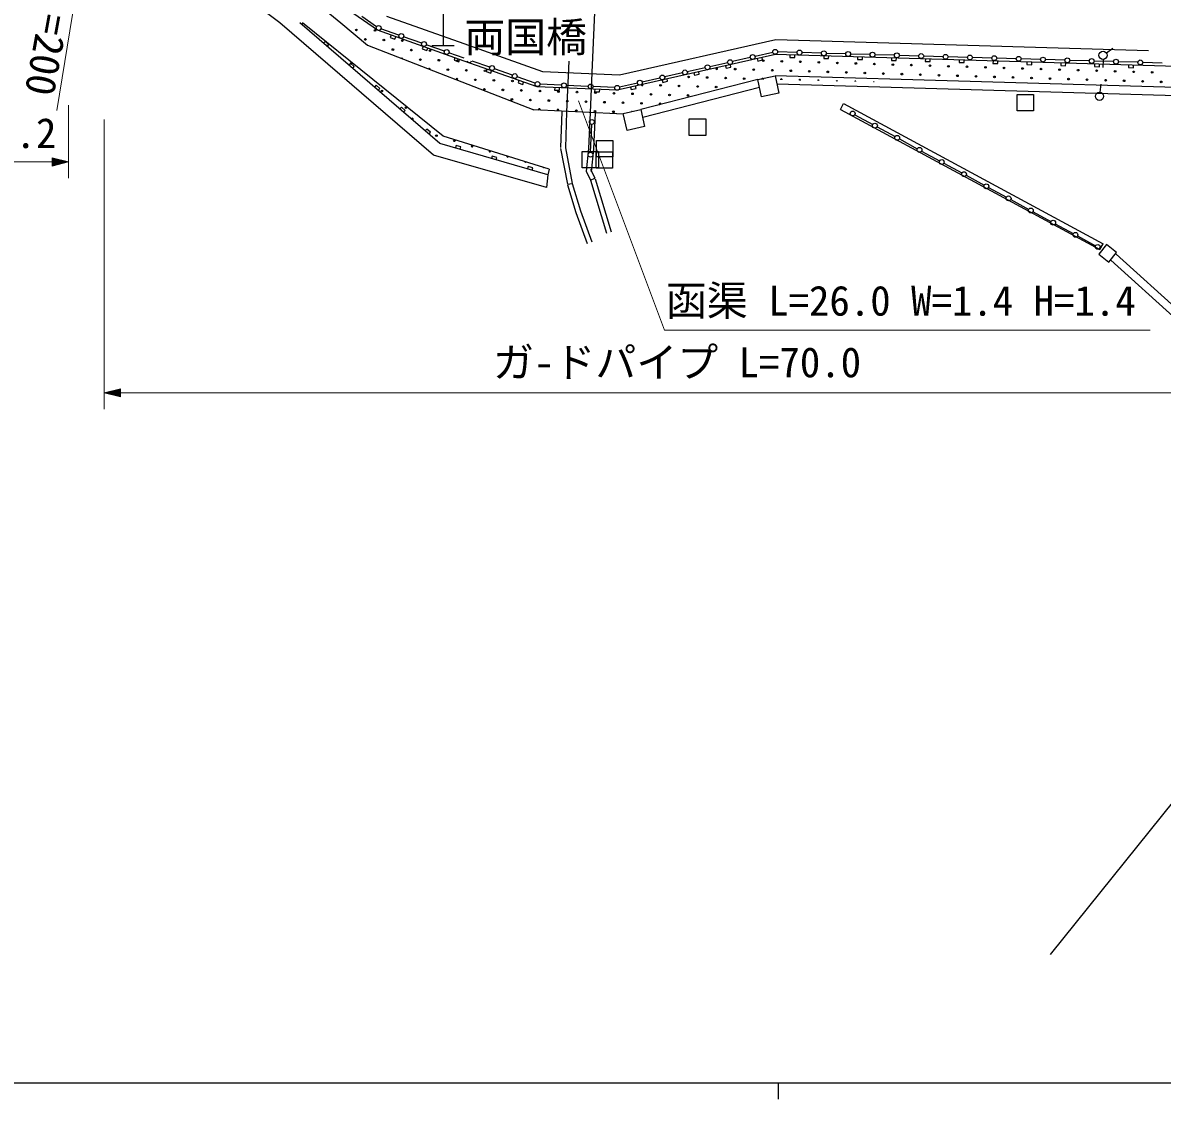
# Model space of a CAD drawing. Units: millimetres, scale not verified. Extents: x 40000 to 680000, y 20000 to 380000.
# Drawn here: x 121869 to 191446, y 204000 to 269768 of the extents above; entities that cross this region are included whole.
import ezdxf
from ezdxf.enums import TextEntityAlignment as Align

# ---------------------------------------------------------------- set-up
doc = ezdxf.new("R2010")
doc.units = ezdxf.units.MM
doc.header["$LTSCALE"] = 1000
for name, color, linetype, lineweight in [('M-BGD', 7, 'Continuous', 25), ('M-BMK-ROW', 30, 'Continuous', 25), ('M-STR-HTXT', 7, 'Continuous', 13), ('M-TTL-BAND', 7, 'Continuous', 25)]:
    doc.layers.add(name, color=color, linetype=linetype, lineweight=lineweight)
doc.styles.add('ＭＳ ゴシック', font='')
doc.styles.get('ＭＳ ゴシック').set_extended_font_data('MS Gothic')

msp = doc.modelspace()

# ---------------------------------------------------------------- linework, layer by layer
at = {"layer": 'M-BGD'}
for p, q in [((157320, 283624), (156623, 266738)), ((137569, 269758), (131790, 274151)), ((137553, 272854), (141286, 269758)), ((143526, 269314), (139140, 272357)), ((147534, 271008), (147534, 268378)), ((142573, 270165), (143474, 269535)), ((148823, 268472), (144098, 270151)), ((146951, 261673), (137569, 269758)), ((147339, 262394), (138794, 269758)), ((138910, 269658), (138996, 269758)), ((147536, 262835), (138953, 269758)), ((141286, 269758), (142924, 268400)), ((148823, 267432), (143526, 269314)), ((144841, 269010), (143738, 269399)), ((140334, 268629), (140236, 268515)), ((140561, 268433), (140334, 268629)), ((144360, 269017), (144310, 268876)), ((144310, 268876), (144593, 268776)), ((144593, 268776), (144643, 268917)), ((146226, 268520), (145124, 268910)), ((167855, 268729), (158298, 266573)), ((190618, 268044), (167855, 268729)), ((140463, 268319), (140561, 268433)), ((142924, 268400), (153075, 264446)), ((146311, 268324), (146260, 268183)), ((146260, 268183), (146543, 268083)), ((147612, 268030), (146509, 268420)), ((146543, 268083), (146593, 268224)), ((146854, 268378), (148204, 268378)), ((148823, 267602), (147895, 267930)), ((153635, 266763), (148823, 268472)), ((167668, 267957), (166582, 267710)), ((169151, 267951), (167964, 267986)), ((170637, 267908), (169450, 267943)), ((172123, 267866), (170937, 267900)), ((188035, 267929), (188440, 268222)), ((141887, 267290), (141789, 267177)), ((142114, 267094), (141887, 267290)), ((148261, 267632), (148211, 267490)), ((148211, 267490), (148494, 267390)), ((148494, 267390), (148544, 267531)), ((153278, 265849), (148823, 267432)), ((150383, 267051), (149306, 267432)), ((155211, 267432), (155076, 264317)), ((167828, 267829), (158168, 265650)), ((164912, 267330), (163826, 267083)), ((165110, 267062), (165077, 267209)), ((166290, 267643), (165204, 267396)), ((166716, 267578), (166749, 267432)), ((166749, 267432), (167042, 267498)), ((167042, 267498), (167009, 267644)), ((194707, 267021), (167828, 267829)), ((168712, 267803), (168708, 267653)), ((168708, 267653), (169007, 267644)), ((169007, 267644), (169012, 267794)), ((170780, 267741), (170775, 267591)), ((170775, 267591), (171075, 267582)), ((171075, 267582), (171080, 267732)), ((173610, 267823), (172423, 267857)), ((172847, 267678), (172843, 267528)), ((172843, 267528), (173143, 267519)), ((173143, 267519), (173147, 267669)), ((175096, 267780), (173910, 267814)), ((174915, 267616), (174910, 267466)), ((174910, 267466), (175210, 267457)), ((175210, 267457), (175215, 267607)), ((176582, 267737), (175396, 267771)), ((178069, 267694), (176882, 267728)), ((176982, 267554), (176978, 267404)), ((176978, 267404), (177278, 267395)), ((177278, 267395), (177282, 267545)), ((179555, 267651), (178369, 267685)), ((179050, 267492), (179046, 267342)), ((179046, 267342), (179345, 267333)), ((179345, 267333), (179350, 267483)), ((181042, 267608), (179855, 267642)), ((181118, 267430), (181113, 267280)), ((181113, 267280), (181413, 267271)), ((182528, 267565), (181341, 267600)), ((181413, 267271), (181418, 267421)), ((184014, 267522), (182828, 267557)), ((183185, 267367), (183181, 267217)), ((183181, 267217), (183481, 267208)), ((183481, 267208), (183485, 267358)), ((185501, 267480), (184314, 267514)), ((185253, 267305), (185248, 267155)), ((185548, 267146), (185553, 267296)), ((186987, 267437), (185801, 267471)), ((188474, 267394), (187287, 267428)), ((187320, 267243), (187316, 267093)), ((187616, 267084), (187620, 267234)), ((187831, 267532), (187829, 267032)), ((189960, 267351), (188773, 267385)), ((189388, 267181), (189384, 267031)), ((191446, 267308), (190260, 267342)), ((142016, 266981), (142114, 267094)), ((150211, 266939), (150161, 266797)), ((150161, 266797), (150444, 266697)), ((150444, 266697), (150494, 266838)), ((151769, 266562), (150666, 266951)), ((158298, 266573), (153635, 266763)), ((156623, 266738), (156521, 264263)), ((162155, 266703), (161070, 266456)), ((163534, 267016), (162448, 266770)), ((162852, 266707), (162885, 266560)), ((162885, 266560), (163178, 266626)), ((163178, 266626), (163145, 266773)), ((164784, 267143), (164817, 266996)), ((164817, 266996), (165110, 267062)), ((166753, 266300), (167818, 266525)), ((167818, 266525), (168043, 265460)), ((193573, 265772), (167818, 266525)), ((185248, 267155), (185548, 267146)), ((187316, 267093), (187616, 267084)), ((189384, 267031), (189683, 267022)), ((189683, 267022), (189688, 267172)), ((143440, 265952), (143342, 265838)), ((143668, 265756), (143440, 265952)), ((153154, 266072), (152052, 266462)), ((152162, 266246), (152112, 266104)), ((152112, 266104), (152394, 266004)), ((152394, 266004), (152445, 266145)), ((158168, 265650), (153278, 265849)), ((154770, 265954), (153446, 266015)), ((154351, 265805), (154345, 265656)), ((154645, 265643), (154651, 265793)), ((156394, 265878), (155070, 265940)), ((158018, 265803), (156693, 265864)), ((159399, 266076), (158314, 265829)), ((158988, 265835), (159021, 265689)), ((159314, 265755), (159281, 265901)), ((166753, 266300), (159605, 264468)), ((160777, 266390), (159692, 266143)), ((166856, 265811), (159729, 263984)), ((160920, 266271), (160953, 266125)), ((160953, 266125), (161246, 266191)), ((161246, 266191), (161213, 266337)), ((166978, 265235), (166753, 266300)), ((193558, 265272), (167924, 266022)), ((187650, 265523), (187710, 266019)), ((143570, 265642), (143668, 265756)), ((154345, 265656), (154645, 265643)), ((156796, 265706), (156790, 265556)), ((156790, 265556), (157090, 265544)), ((157090, 265544), (157096, 265694)), ((159021, 265689), (159314, 265755)), ((168043, 265460), (166978, 265235)), ((144994, 264613), (144896, 264500)), ((145221, 264417), (144994, 264613)), ((145123, 264304), (145221, 264417)), ((158140, 264205), (153075, 264446)), ((158531, 264222), (159605, 264468)), ((159605, 264468), (159843, 263431)), ((171796, 264475), (171986, 264827)), ((171796, 264475), (187647, 255918)), ((171986, 264827), (187837, 256270)), ((154777, 264327), (154704, 262143)), ((155076, 264317), (155004, 262133)), ((156521, 264263), (156418, 262081)), ((156821, 264249), (156718, 262067)), ((158140, 264205), (158531, 264222)), ((158769, 263185), (158531, 264222)), ((172674, 264152), (173771, 263554)), ((146547, 263275), (146449, 263161)), ((146774, 263079), (146547, 263275)), ((146676, 262965), (146774, 263079)), ((156541, 261855), (156613, 263561)), ((159843, 263431), (158769, 263185)), ((174034, 263411), (175131, 262813)), ((153923, 260487), (147339, 262394)), ((154008, 260825), (147536, 262835)), ((175395, 262670), (176492, 262072)), ((153846, 259712), (146951, 261673)), ((148334, 262262), (148292, 262118)), ((148622, 262178), (148334, 262262)), ((148581, 262034), (148622, 262178)), ((150529, 261626), (150487, 261482)), ((150817, 261543), (150529, 261626)), ((154709, 262076), (155130, 259900)), ((155004, 262133), (155424, 259957)), ((156418, 262081), (156270, 260701)), ((156716, 262049), (156569, 260669)), ((176755, 261929), (177852, 261331)), ((150775, 261399), (150817, 261543)), ((152724, 260990), (152682, 260846)), ((153012, 260907), (152724, 260990)), ((178115, 261188), (179212, 260591)), ((152970, 260763), (153012, 260907)), ((153923, 260487), (153846, 259712)), ((154008, 260825), (153923, 260487)), ((156270, 260701), (156532, 260144)), ((156532, 260144), (156804, 260272)), ((156542, 260829), (156804, 260272)), ((156819, 260231), (157800, 256998)), ((179476, 260447), (180573, 259850)), ((155130, 259900), (155424, 259957)), ((155137, 259870), (155648, 258180)), ((155424, 259957), (155933, 258274)), ((156532, 260144), (157513, 256911)), ((180836, 259706), (181933, 259109)), ((182196, 258965), (183293, 258368)), ((155648, 258180), (156327, 256281)), ((155933, 258274), (156610, 256382)), ((183557, 258224), (184654, 257627)), ((184917, 257483), (186014, 256886)), ((186277, 256743), (187374, 256145)), ((188051, 256230), (187572, 255636)), ((187647, 255918), (187837, 256270)), ((188661, 255738), (188051, 256230)), ((187572, 255636), (188181, 255144)), ((188181, 255144), (188661, 255738)), ((192651, 252014), (188639, 255632)), ((192316, 251643), (188304, 255261)), ((184628, 212852), (192228, 222307))]:
    msp.add_line(p, q, dxfattribs=at)
for centre, radius in [((142240, 269331), 49.8), ((143371, 269297), 49.8), ((143597, 269449), 149), ((143597, 269449), 149), ((142789, 268748), 49.8), ((143920, 268714), 49.8), ((144982, 268960), 149), ((145050, 268680), 49.8), ((146368, 268470), 149), ((144468, 268132), 49.8), ((145599, 268098), 49.8), ((146730, 268064), 49.8), ((147753, 267980), 149), ((167814, 267990), 149), ((167814, 267990), 149), ((169300, 267947), 149), ((170787, 267904), 149), ((172273, 267861), 149), ((173760, 267818), 149), ((175246, 267775), 149), ((176732, 267733), 149), ((187833, 267782), 249), ((146147, 267515), 49.8), ((147278, 267481), 49.8), ((148409, 267447), 49.8), ((163680, 267050), 149), ((165058, 267363), 149), ((166436, 267676), 149), ((167085, 267451), 49.8), ((168216, 267417), 49.8), ((169347, 267383), 49.8), ((170478, 267349), 49.8), ((171609, 267315), 49.8), ((172740, 267281), 49.8), ((173870, 267247), 49.8), ((175001, 267213), 49.8), ((176132, 267179), 49.8), ((177263, 267145), 49.8), ((178219, 267690), 149), ((179705, 267647), 149), ((181192, 267604), 149), ((182678, 267561), 149), ((184164, 267518), 149), ((185651, 267475), 149), ((187137, 267432), 149), ((188623, 267389), 149), ((190110, 267347), 149), ((147827, 266899), 49.8), ((148957, 266865), 49.8), ((150088, 266831), 49.8), ((150525, 267001), 149), ((151910, 266512), 149), ((160924, 266423), 149), ((162302, 266736), 149), ((162528, 266457), 49.8), ((165372, 266937), 49.8), ((166503, 266903), 49.8), ((167634, 266869), 49.8), ((168765, 266835), 49.8), ((169895, 266801), 49.8), ((171026, 266767), 49.8), ((172157, 266733), 49.8), ((173288, 266699), 49.8), ((174419, 266665), 49.8), ((175550, 266631), 49.8), ((176681, 266597), 49.8), ((177811, 266563), 49.8), ((178394, 267111), 49.8), ((178942, 266529), 49.8), ((179525, 267077), 49.8), ((180073, 266495), 49.8), ((180656, 267043), 49.8), ((181204, 266461), 49.8), ((181786, 267009), 49.8), ((182917, 266975), 49.8), ((184048, 266941), 49.8), ((185179, 266907), 49.8), ((186310, 266873), 49.8), ((187441, 266839), 49.8), ((188572, 266805), 49.8), ((189702, 266771), 49.8), ((190833, 266737), 49.8), ((149506, 266282), 49.8), ((150637, 266248), 49.8), ((151768, 266214), 49.8), ((153296, 266022), 149), ((154920, 265947), 149), ((156544, 265871), 149), ((158167, 265796), 149), ((159546, 266109), 149), ((160814, 265942), 49.8), ((161945, 265908), 49.8), ((163076, 265874), 49.8), ((163659, 266423), 49.8), ((164207, 265840), 49.8), ((164789, 266389), 49.8), ((165920, 266355), 49.8), ((182335, 266427), 49.8), ((183466, 266393), 49.8), ((184597, 266359), 49.8), ((185727, 266325), 49.8), ((186858, 266291), 49.8), ((187989, 266257), 49.8), ((189120, 266223), 49.8), ((190251, 266189), 49.8), ((191382, 266155), 49.8), ((143799, 265603), 49.8), ((150054, 265700), 49.8), ((151185, 265666), 49.8), ((151734, 265083), 49.8), ((152316, 265632), 49.8), ((152864, 265049), 49.8), ((153447, 265598), 49.8), ((154578, 265564), 49.8), ((155709, 265530), 49.8), ((156839, 265496), 49.8), ((157970, 265462), 49.8), ((159101, 265428), 49.8), ((160232, 265394), 49.8), ((161363, 265360), 49.8), ((162494, 265326), 49.8), ((187620, 265275), 249), ((145272, 264587), 49.8), ((153995, 265015), 49.8), ((155126, 264981), 49.8), ((155675, 264399), 49.8), ((156257, 264947), 49.8), ((156805, 264365), 49.8), ((157388, 264913), 49.8), ((158519, 264879), 49.8), ((159650, 264845), 49.8), ((156620, 263710), 149), ((157936, 264331), 49.8), ((172542, 264223), 149), ((173903, 263482), 149), ((147130, 262871), 49.8), ((148217, 262556), 49.8), ((175263, 262741), 149), ((156535, 261705), 149), ((176623, 262001), 149), ((177984, 261260), 149), ((179344, 260519), 149), ((180704, 259778), 149), ((182065, 259037), 149), ((183425, 258296), 149), ((184785, 257555), 149), ((186146, 256814), 149), ((187506, 256073), 149)]:
    msp.add_circle(centre, radius, dxfattribs=at)
for centre, radius, start, end in [((140468, 268334), 49.8, 302.64175, 155.85037), ((141940, 267319), 49.8, 113.26172, 348.96161), ((145016, 267549), 49.8, 20.32532, 117.11374), ((149139, 267491), 149, 203.2439, 336.7561), ((146696, 266933), 49.8, 336.39795, 161.04111), ((164241, 266971), 49.8, 118.67175, 86.75183), ((148375, 266316), 49.8, 290.5589, 206.88014), ((159684, 265976), 49.8, 174.68158, 30.74197), ((167051, 266321), 49.8, 327.14456, 210.59769), ((168182, 266287), 49.8, 342.00598, 195.73627), ((169313, 266253), 49.8, 355.75418, 181.98807), ((170444, 266219), 49.8, 9.3208, 168.42145), ((171575, 266185), 49.8, 23.5239, 154.21835), ((172706, 266151), 49.8, 39.629, 138.11325), ((173836, 266117), 49.8, 61.57019, 116.17206), ((153413, 264467), 49.8, 312.94006, 222.36157), ((154544, 264433), 49.8, 285.45404, 249.84766), ((160780, 264811), 49.8, 319.75574, 248.99603), ((145658, 263886), 49.8, 277.9502, 180.5419), ((159067, 264297), 49.8, 82.99612, 122.82196), ((149304, 262241), 49.8, 103.3504, 42.13477), ((150390, 261926), 49.8, 137.73633, 7.74878), ((151477, 261612), 49.8, 163.61578, 341.86938), ((152564, 261297), 49.8, 189.69147, 315.79367), ((153651, 260982), 49.8, 225.76093, 279.72424)]:
    msp.add_arc(centre, radius, start, end, dxfattribs=at)
at = {"layer": 'M-BMK-ROW'}
for points in [[(182590, 264395), (182590, 265395), (183590, 265395), (183590, 264395)], [(162569, 262890), (162569, 263890), (163569, 263890), (163569, 262890)], [(156897, 261571), (156897, 262571), (157897, 262571), (157897, 261571)], [(156034, 260906), (156034, 261906), (157034, 261906), (157034, 260906)], [(156872, 260875), (156872, 261875), (157872, 261875), (157872, 260875)]]:
    msp.add_lwpolyline(points, close=True, dxfattribs=at)
at = {"layer": 'M-STR-HTXT'}
for p, q in [((123951, 264398), (131587, 311396)), ((124660, 264732), (124660, 260264)), ((161048, 250982), (155808, 265001)), ((126832, 246160), (126832, 263862)), ((124660, 261264), (108956, 261264)), ((124660, 261264), (123660, 261514)), ((123660, 261514), (123660, 261014)), ((123660, 261014), (124660, 261264)), ((123685, 261052), (123685, 261477)), ((123685, 261477), (124555, 261264)), ((124557, 261264), (123685, 261052)), ((123722, 261089), (123722, 261439)), ((123722, 261439), (124455, 261264)), ((124455, 261264), (123722, 261089)), ((123760, 261127), (123760, 261402)), ((123760, 261402), (124355, 261264)), ((124355, 261264), (123760, 261127)), ((123797, 261164), (123797, 261364)), ((123797, 261364), (124252, 261264)), ((124252, 261264), (123797, 261164)), ((123835, 261202), (123835, 261327)), ((123835, 261327), (124152, 261264)), ((124152, 261264), (123835, 261202)), ((123872, 261239), (123872, 261289)), ((123872, 261289), (124050, 261264)), ((123872, 261264), (124050, 261264)), ((124050, 261264), (123872, 261239)), ((161048, 250982), (190706, 250982)), ((127832, 247410), (126832, 247160)), ((194569, 247160), (126832, 247160)), ((126832, 247160), (127832, 246910)), ((126935, 247160), (127807, 247372)), ((127807, 246947), (126937, 247160)), ((127037, 247160), (127770, 247335)), ((127770, 246985), (127037, 247160)), ((127137, 247160), (127732, 247297)), ((127732, 247022), (127137, 247160)), ((127240, 247160), (127695, 247260)), ((127695, 247060), (127240, 247160)), ((127340, 247160), (127657, 247222)), ((127657, 247097), (127340, 247160)), ((127442, 247160), (127620, 247185)), ((127620, 247160), (127442, 247160)), ((127620, 247135), (127442, 247160)), ((127620, 247185), (127620, 247135)), ((127657, 247222), (127657, 247097)), ((127695, 247260), (127695, 247060)), ((127732, 247297), (127732, 247022)), ((127770, 247335), (127770, 246985)), ((127807, 247372), (127807, 246947)), ((127832, 246910), (127832, 247410))]:
    msp.add_line(p, q, dxfattribs=at)
at = {"layer": 'M-TTL-BAND'}
for p, q in [((40000, 205000), (579000, 205000)), ((168000, 205000), (168000, 204000))]:
    msp.add_line(p, q, dxfattribs=at)

# ---------------------------------------------------------------- texts
at = {"layer": 'M-BGD', "style": 'ＭＳ ゴシック'}
msp.add_text('両国橋', height=1833, dxfattribs=at).set_placement((148823, 267432), align=Align.BOTTOM_LEFT)
at = {"layer": 'M-STR-HTXT', "style": 'ＭＳ ゴシック'}
msp.add_text('R=200', height=1833, rotation=259.7, dxfattribs=at).set_placement((122564, 271757), align=Align.BOTTOM_LEFT)
for s, p in [('側溝 L=16.2', (110191, 261564)), ('函渠 L=26.0 W=1.4 H=1.4', (161136, 251322)), ('ガ-ドパイプ L=70.0', (150584, 247560))]:
    msp.add_text(s, height=1833, dxfattribs=at).set_placement(p, align=Align.BOTTOM_LEFT)

doc.saveas('drawing.dxf')
